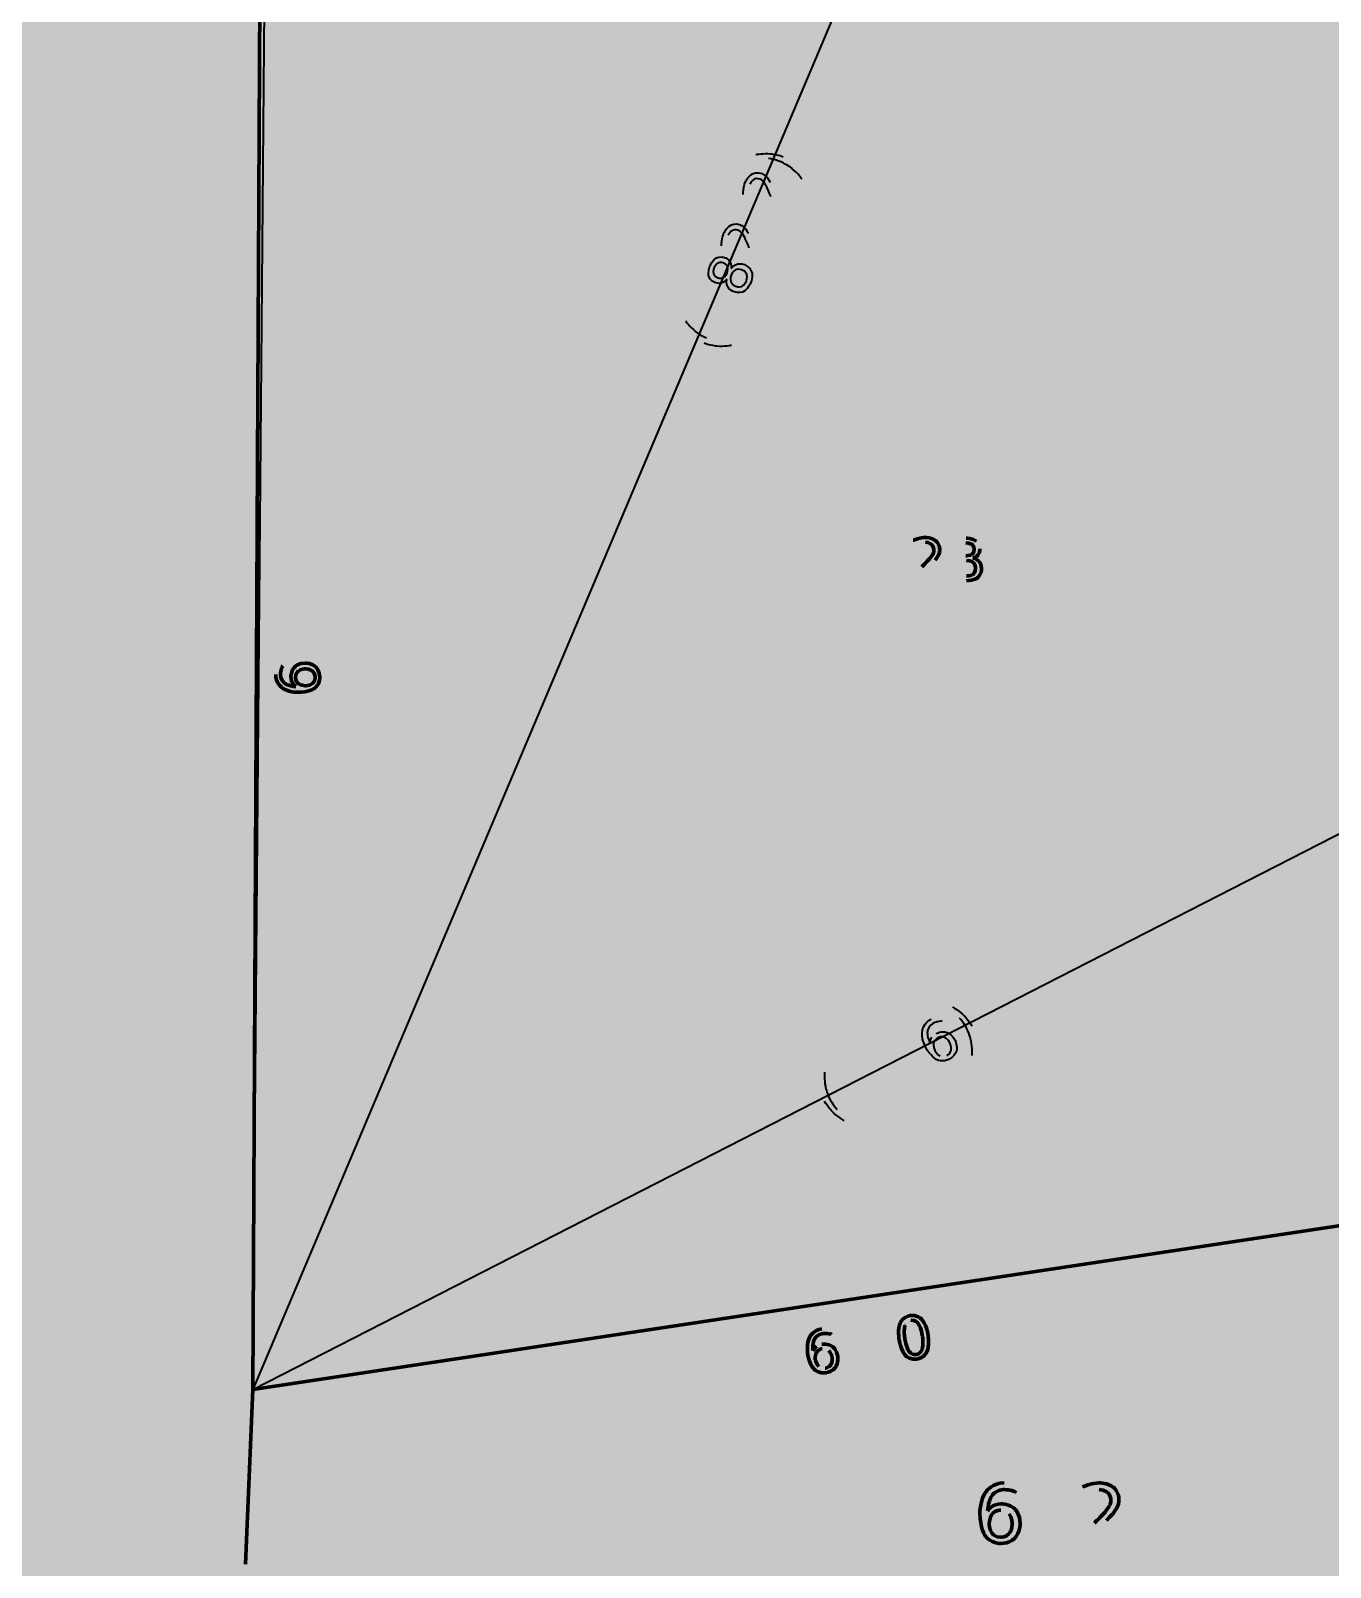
# Model space of a CAD drawing. Header units: inches. Extents: x 0 to 9.1, y 0 to 13.1.
# Drawn here: x 2.654 to 5.399, y 1.994 to 5.239 of the extents above; entities that cross this region are included whole.
import ezdxf

# ---------------------------------------------------------------- set-up
doc = ezdxf.new("R2010")
doc.units = ezdxf.units.IN
doc.header["$MEASUREMENT"] = 0
doc.layers.add('PDF_Geometry', color=7, linetype='Continuous')
doc.layers.add('PDF_Solid Fills', color=7, linetype='Continuous')

msp = doc.modelspace()

# ---------------------------------------------------------------- hatches: boundary and pattern name
at = {"layer": 'PDF_Solid Fills', "true_color": 0xffffff, "transparency": 33554559}
msp.add_hatch(color=7, dxfattribs=at).paths.add_polyline_path([(9.0917, 0.1596), (9.0917, 13.0851), (-0.0485, 13.0851), (-0.0485, 0.1596)])
at = {"layer": 'PDF_Solid Fills', "transparency": 33554559}
h = msp.add_hatch(color=5, dxfattribs=at)
h.paths.add_polyline_path([(4.0815, 4.5904, 0.061753), (4.1085, 4.5833)], flags=0)
h.paths.add_polyline_path([(4.1085, 4.5833, 0.052485), (4.1385, 4.5835)], flags=0)
h.paths.add_polyline_path([(4.1385, 4.5835), (4.1346, 4.5747)], flags=0)
h.paths.add_polyline_path([(4.0538, 4.5941, 0.06994), (4.0769, 4.5795)], flags=0)
h.paths.add_polyline_path([(4.0335, 4.6175, 0.05755), (4.0538, 4.5941)], flags=0)
h.paths.add_polyline_path([(4.0335, 4.6175), (4.0372, 4.6264)], flags=0)
h.paths.add_polyline_path([(4.1237, 4.6172), (4.1314, 4.6353), (4.0685, 4.662), (4.064, 4.6403), (4.0538, 4.6446), (4.0583, 4.6663), (4.0629, 4.6773), (4.136, 4.6464), (4.1439, 4.6647), (4.1534, 4.6607), (4.1332, 4.6132)], flags=0)
h.paths.add_polyline_path([(4.1879, 4.7689), (4.2045, 4.8081), (4.214, 4.8041), (4.1919, 4.7517), (4.1823, 4.7557)], flags=0)
h.paths.add_polyline_path([(4.172, 4.7803, 0.003678), (4.1823, 4.7557)], flags=0)
h.paths.add_polyline_path([(4.1272, 4.8074, 0.07309), (4.1243, 4.7954)], flags=0)
h.paths.add_polyline_path([(4.1243, 4.7954, 0.046166), (4.1246, 4.7806)], flags=0)
h.paths.add_polyline_path([(4.1246, 4.7806), (4.1134, 4.7854)], flags=0)
h.paths.add_polyline_path([(4.1754, 4.7989, 0.001199), (4.17, 4.8117)], flags=0)
h.paths.add_polyline_path([(4.1879, 4.7689, 0.001453), (4.1754, 4.7989)], flags=0)
h.paths.add_polyline_path([(4.2097, 4.8335), (4.2146, 4.8452), (4.2289, 4.8392), (4.2239, 4.8275)], flags=0)
h.paths.add_polyline_path([(4.2337, 4.8771), (4.2503, 4.9163), (4.2597, 4.9123), (4.2376, 4.8597), (4.228, 4.8638)], flags=0)
h.paths.add_polyline_path([(4.228, 4.8638, 0.001492), (4.2177, 4.8885)], flags=0)
h.paths.add_polyline_path([(4.1729, 4.9155, 0.078261), (4.1702, 4.9035)], flags=0)
h.paths.add_polyline_path([(4.1702, 4.9035, 0.046166), (4.1705, 4.8888)], flags=0)
h.paths.add_polyline_path([(4.1705, 4.8888), (4.1591, 4.8935)], flags=0)
h.paths.add_polyline_path([(4.2211, 4.9071, 0.001199), (4.2157, 4.9198)], flags=0)
h.paths.add_polyline_path([(4.2337, 4.8771, 0.00419), (4.2211, 4.9071)], flags=0)
h.paths.add_polyline_path([(4.1823, 4.9689), (4.186, 4.9779)], flags=0)
h.paths.add_polyline_path([(4.2668, 4.9585, 0.068439), (4.2436, 4.9731)], flags=0)
h.paths.add_polyline_path([(4.2871, 4.9351, 0.057546), (4.2668, 4.9585)], flags=0)
h.paths.add_polyline_path([(4.2871, 4.9351), (4.2834, 4.9262)], flags=0)
h.paths.add_polyline_path([(4.2122, 4.9692, 0.054833), (4.1823, 4.9689)], flags=0)
h = msp.add_hatch(color=5, dxfattribs=at)
h.paths.add_polyline_path([(4.5321, 4.088), (4.5747, 4.088), (4.5747, 4.0777), (4.5176, 4.0777), (4.5176, 4.088)], flags=0)
h.paths.add_polyline_path([(4.5364, 4.1071, 0.004994), (4.5176, 4.088)], flags=0)
h.paths.add_polyline_path([(4.5439, 4.1589, 0.06868), (4.5318, 4.1569)], flags=0)
h.paths.add_polyline_path([(4.5318, 4.1569, 0.051771), (4.5182, 4.1508)], flags=0)
h.paths.add_polyline_path([(4.5182, 4.1508), (4.5182, 4.1631)], flags=0)
h.paths.add_polyline_path([(4.5645, 4.1212, 0.003305), (4.5549, 4.1112)], flags=0)
h.paths.add_polyline_path([(4.5549, 4.1112, 0.000243), (4.5321, 4.088)], flags=0)
h.paths.add_polyline_path([(4.6112, 4.1205), (4.6112, 4.0878), (4.6306, 4.0878)], flags=0)
h.paths.add_polyline_path([(4.6306, 4.1205), (4.6112, 4.1205)], flags=0)
h.paths.add_polyline_path([(4.6112, 4.1575), (4.6112, 4.1303), (4.6292, 4.1303)], flags=0)
h.paths.add_polyline_path([(4.6292, 4.1575), (4.6112, 4.1575)], flags=0)
h.paths.add_polyline_path([(4.5989, 4.1674), (4.6299, 4.1674)], flags=0)
h.paths.add_polyline_path([(4.659, 4.1452, 0.220157), (4.6515, 4.1615)], flags=0)
h.paths.add_polyline_path([(4.631, 4.0777), (4.5989, 4.0777), (4.5989, 4.1674)], flags=0)
h = msp.add_hatch(color=5, dxfattribs=at)
h.paths.add_polyline_path([(3.1726, 3.7655), (3.1731, 3.8232), (3.1781, 3.823), (3.2625, 3.7899), (3.2623, 3.7772), (3.1831, 3.8084), (3.1826, 3.7653)], flags=0)
h.paths.add_polyline_path([(3.1757, 3.8983), (3.1868, 3.8983)], flags=0)
h.paths.add_polyline_path([(3.1727, 3.8887, 0.028764), (3.1718, 3.8797)], flags=0)
h.paths.add_polyline_path([(3.1757, 3.8983, 0.041954), (3.1727, 3.8887)], flags=0)
h.paths.add_polyline_path([(3.2483, 3.9246), (3.2483, 3.9374), (3.2637, 3.9372), (3.2637, 3.9244)], flags=0)
h.paths.add_polyline_path([(3.1852, 3.9977), (3.2328, 3.9664), (3.2331, 3.9972)], flags=0)
h.paths.add_polyline_path([(3.1746, 3.9944), (3.1747, 4.0098), (3.2331, 4.0092), (3.2332, 4.022), (3.2434, 4.0218), (3.2432, 4.0092), (3.2643, 4.0089), (3.2643, 3.9969), (3.2431, 3.9972), (3.2428, 3.9564), (3.2309, 3.9566)], flags=0)
h = msp.add_hatch(color=5, dxfattribs=at)
h.paths.add_polyline_path([(4.3576, 2.9609, 0.050843), (4.3808, 2.9418)], flags=0)
h.paths.add_polyline_path([(4.3808, 2.9418), (4.3722, 2.9375)], flags=0)
h.paths.add_polyline_path([(4.3228, 3.0044, 0.071662), (4.3311, 2.9783)], flags=0)
h.paths.add_polyline_path([(4.3223, 3.0353, 0.056366), (4.3228, 3.0044)], flags=0)
h.paths.add_polyline_path([(4.3223, 3.0353), (4.3308, 3.0396)], flags=0)
h.paths.add_polyline_path([(4.3504, 3.0453), (4.4017, 3.0715), (4.4041, 3.067), (4.4136, 2.9769), (4.4022, 2.971), (4.3933, 3.0558), (4.355, 3.0363)], flags=0)
h.paths.add_polyline_path([(4.4575, 3.088), (4.4518, 3.0315), (4.4791, 3.0453)], flags=0)
h.paths.add_polyline_path([(4.4498, 3.096), (4.4635, 3.1029), (4.4899, 3.0509), (4.5013, 3.0566), (4.5059, 3.0476), (4.4945, 3.0418), (4.5041, 3.023), (4.4935, 3.0175), (4.4838, 3.0364), (4.4476, 3.018), (4.4422, 3.0284)], flags=0)
h.paths.add_polyline_path([(4.5264, 3.0516), (4.5378, 3.0575), (4.5447, 3.0436), (4.5335, 3.038)], flags=0)
h.paths.add_polyline_path([(4.575, 3.0744, 0.205785), (4.5892, 3.0752)], flags=0)
h.paths.add_polyline_path([(4.5742, 3.1572), (4.5793, 3.1474)], flags=0)
h.paths.add_polyline_path([(4.5664, 3.1214, 0.113919), (4.5572, 3.1135)], flags=0)
h.paths.add_polyline_path([(4.5644, 3.1554, 0.035823), (4.5559, 3.152)], flags=0)
h.paths.add_polyline_path([(4.5742, 3.1572, 0.048108), (4.5644, 3.1554)], flags=0)
h.paths.add_polyline_path([(4.5926, 3.1731), (4.6012, 3.1774)], flags=0)
h.paths.add_polyline_path([(4.6506, 3.1106, 0.069285), (4.6421, 3.1367)], flags=0)
h.paths.add_polyline_path([(4.651, 3.0795, 0.055944), (4.6506, 3.1106)], flags=0)
h.paths.add_polyline_path([(4.651, 3.0795), (4.6426, 3.0752)], flags=0)
h.paths.add_polyline_path([(4.6156, 3.154, 0.052649), (4.5926, 3.1731)], flags=0)
h = msp.add_hatch(color=5, dxfattribs=at)
h.paths.add_polyline_path([(4.3185, 2.418, 0.206969), (4.3322, 2.4143)], flags=0)
h.paths.add_polyline_path([(4.3396, 2.452, 0.206989), (4.3259, 2.4557)], flags=0)
h.paths.add_polyline_path([(4.344, 2.4968), (4.3457, 2.4859)], flags=0)
h.paths.add_polyline_path([(4.3253, 2.4652, 0.111982), (4.314, 2.4608)], flags=0)
h.paths.add_polyline_path([(4.3342, 2.4982, 0.043338), (4.325, 2.4975)], flags=0)
h.paths.add_polyline_path([(4.344, 2.4968, 0.044167), (4.3342, 2.4982)], flags=0)
h.paths.add_polyline_path([(4.405, 2.4972), (4.3816, 2.4452), (4.4121, 2.4498)], flags=0)
h.paths.add_polyline_path([(4.4001, 2.5071), (4.4153, 2.5094), (4.4239, 2.4517), (4.4365, 2.4535), (4.4381, 2.4435), (4.4254, 2.4417), (4.4285, 2.4208), (4.4167, 2.4189), (4.4136, 2.4398), (4.3734, 2.4338), (4.3716, 2.4455)], flags=0)
h.paths.add_polyline_path([(4.4588, 2.4408), (4.4715, 2.4428), (4.4738, 2.4275), (4.4611, 2.4255)], flags=0)
h.paths.add_polyline_path([(4.5133, 2.516, 0.271612), (4.5008, 2.5048)], flags=0)
msp.add_hatch(color=1, dxfattribs=at).paths.add_polyline_path([(2.9989, 2.3937), (3.0124, 2.3937), (3.0124, 2.3524), (3.0621, 2.3524), (3.0621, 2.3937), (3.0758, 2.3937), (3.0758, 2.2927), (3.0621, 2.2927), (3.0621, 2.3409), (3.0124, 2.3409), (3.0124, 2.2927), (2.9989, 2.2927)])
h = msp.add_hatch(color=256, dxfattribs=at)
h.paths.add_polyline_path([(4.7207, 2.1072, 0.202574), (4.7029, 2.1149)], flags=0)
h.paths.add_polyline_path([(4.736, 2.1672), (4.736, 2.1521)], flags=0)
h.paths.add_polyline_path([(4.7226, 2.171, 0.042292), (4.71, 2.1723)], flags=0)
h.paths.add_polyline_path([(4.736, 2.1672, 0.028952), (4.7226, 2.171)], flags=0)
h.paths.add_polyline_path([(4.7757, 2.0605), (4.8031, 2.0605), (4.8031, 2.1547), (4.7732, 2.1487), (4.7732, 2.1639), (4.8027, 2.1699), (4.8197, 2.1699), (4.8197, 2.0605), (4.8468, 2.0605), (4.8468, 2.0465), (4.7757, 2.0465)], flags=0)
h.paths.add_polyline_path([(4.8949, 2.0605), (4.9531, 2.0605), (4.9531, 2.0465), (4.8749, 2.0465), (4.8749, 2.0605)], flags=0)
h.paths.add_polyline_path([(4.9008, 2.087, 0.004346), (4.8749, 2.0605)], flags=0)
h.paths.add_polyline_path([(4.9108, 2.1581, 0.068806), (4.8943, 2.1553)], flags=0)
h.paths.add_polyline_path([(4.8943, 2.1553, 0.046371), (4.8757, 2.147)], flags=0)
h.paths.add_polyline_path([(4.8757, 2.147), (4.8757, 2.1639)], flags=0)
h.paths.add_polyline_path([(4.8949, 2.0605, 0.000536), (4.9262, 2.0925)], flags=0)

# ---------------------------------------------------------------- linework, layer by layer
at = {"layer": 'PDF_Geometry', "lineweight": 35}
for points in [[(3.1852, 9.7095), (4.8009, 10.4635), (5.9857, 10.5712), (5.9857, 9.1402), (6.9398, 7.8476), (5.8011, 3.7392), (5.678, 2.7544), (3.1237, 2.3697)], [(5.9857, 9.1402), (3.1237, 2.3697), (5.8011, 3.7392)]]:
    msp.add_lwpolyline(points, close=True, dxfattribs=at)
at = {"layer": 'PDF_Geometry', "lineweight": 106}
msp.add_lwpolyline([(3.1852, 9.7095), (4.8009, 10.4635), (4.8778, 10.4635), (5.9857, 10.5712), (5.9857, 9.1402), (6.4474, 8.5247), (6.9398, 7.8476), (6.3243, 5.6164), (5.8011, 3.7392), (5.678, 2.7544), (3.1237, 2.3697), (3.1391, 5.4472), (3.1544, 5.9703), (3.1698, 8.4477)], close=True, dxfattribs=at)
msp.add_lwpolyline([(3.1237, 2.3697), (3.1083, 2.0004)], dxfattribs=at)
at = {"layer": 'PDF_Geometry', "lineweight": 35}
for points in [[(4.186, 4.9779), (4.186, 4.9779), (4.2026, 4.9808), (4.2168, 4.9795)], [(4.2389, 4.9623), (4.2389, 4.9623), (4.226, 4.9677), (4.2122, 4.9692)], [(4.2168, 4.9795), (4.2168, 4.9795), (4.2311, 4.9783), (4.2436, 4.9731)], [(4.1635, 4.9192), (4.1635, 4.9192), (4.1689, 4.9322), (4.1786, 4.9371)], [(4.1786, 4.9371), (4.1786, 4.9371), (4.1883, 4.942), (4.1989, 4.9375)], [(4.1989, 4.9375), (4.1989, 4.9375), (4.204, 4.9352), (4.2079, 4.9314)], [(4.2628, 4.9479), (4.2628, 4.9479), (4.2517, 4.9568), (4.2389, 4.9623)], [(4.2834, 4.9262), (4.2834, 4.9262), (4.2737, 4.9389), (4.2628, 4.9479)], [(4.1591, 4.8935), (4.1591, 4.8935), (4.1592, 4.9015), (4.1603, 4.908)], [(4.1603, 4.908), (4.1603, 4.908), (4.1615, 4.9145), (4.1635, 4.9192)], [(4.1822, 4.9257), (4.1822, 4.9257), (4.176, 4.9229), (4.1729, 4.9155)], [(4.1951, 4.9258), (4.1951, 4.9258), (4.1883, 4.9286), (4.1822, 4.9257)], [(4.2023, 4.9202), (4.2023, 4.9202), (4.1991, 4.9242), (4.1951, 4.9258)], [(4.2093, 4.9083), (4.2093, 4.9083), (4.2057, 4.9163), (4.2023, 4.9202)], [(4.2079, 4.9314), (4.2079, 4.9314), (4.2116, 4.9274), (4.2157, 4.9198)], [(4.2177, 4.8885), (4.2177, 4.8885), (4.2113, 4.9043), (4.2093, 4.9083)], [(4.1146, 4.7998), (4.1146, 4.7998), (4.1157, 4.8063), (4.1178, 4.8111)], [(4.1178, 4.8111), (4.1178, 4.8111), (4.1232, 4.824), (4.1329, 4.8289)], [(4.1365, 4.8175), (4.1365, 4.8175), (4.1303, 4.8147), (4.1272, 4.8074)], [(4.1329, 4.8289), (4.1329, 4.8289), (4.1425, 4.8338), (4.1531, 4.8294)], [(4.1492, 4.8177), (4.1492, 4.8177), (4.1426, 4.8204), (4.1365, 4.8175)], [(4.1566, 4.8121), (4.1566, 4.8121), (4.1532, 4.816), (4.1492, 4.8177)], [(4.1531, 4.8294), (4.1531, 4.8294), (4.1583, 4.8272), (4.162, 4.8232)], [(4.1635, 4.8001), (4.1635, 4.8001), (4.1599, 4.8081), (4.1566, 4.8121)], [(4.162, 4.8232), (4.162, 4.8232), (4.1659, 4.8192), (4.17, 4.8117)], [(4.1134, 4.7854), (4.1134, 4.7854), (4.1134, 4.7934), (4.1146, 4.7998)], [(4.172, 4.7803), (4.172, 4.7803), (4.1655, 4.7961), (4.1635, 4.8001)], [(4.0865, 4.7209), (4.0865, 4.7209), (4.0835, 4.7304), (4.0889, 4.7427)], [(4.0889, 4.7427), (4.0889, 4.7427), (4.0942, 4.7552), (4.1028, 4.7597)], [(4.0977, 4.739), (4.0977, 4.739), (4.0946, 4.7317), (4.0965, 4.7263)], [(4.106, 4.7487), (4.106, 4.7487), (4.1008, 4.7461), (4.0977, 4.739)], [(4.1028, 4.7597), (4.1028, 4.7597), (4.1115, 4.7643), (4.1215, 4.76)], [(4.1177, 4.7486), (4.1177, 4.7486), (4.1112, 4.7514), (4.106, 4.7487)], [(4.126, 4.7403), (4.126, 4.7403), (4.1242, 4.7458), (4.1177, 4.7486)], [(4.1215, 4.76), (4.1215, 4.76), (4.1286, 4.757), (4.1317, 4.7509)], [(4.1249, 4.7275), (4.1249, 4.7275), (4.128, 4.7346), (4.126, 4.7403)], [(4.1317, 4.7509), (4.1317, 4.7509), (4.1349, 4.7449), (4.1337, 4.737)], [(4.1337, 4.737), (4.1337, 4.737), (4.1391, 4.7443), (4.1465, 4.7464)], [(4.1465, 4.7464), (4.1465, 4.7464), (4.1537, 4.7487), (4.1617, 4.7454)], [(4.1617, 4.7454), (4.1617, 4.7454), (4.1737, 4.7403), (4.1769, 4.7303)], [(4.0992, 4.7073), (4.0992, 4.7073), (4.0892, 4.7115), (4.0865, 4.7209)], [(4.0965, 4.7263), (4.0965, 4.7263), (4.0983, 4.7207), (4.1048, 4.718)], [(4.1128, 4.7063), (4.1128, 4.7063), (4.1063, 4.7043), (4.0992, 4.7073)], [(4.1048, 4.718), (4.1048, 4.718), (4.1112, 4.7153), (4.1165, 4.7178)], [(4.1242, 4.7146), (4.1242, 4.7146), (4.1194, 4.7081), (4.1128, 4.7063)], [(4.1165, 4.7178), (4.1165, 4.7178), (4.1218, 4.7201), (4.1249, 4.7275)], [(4.1263, 4.6989), (4.1263, 4.6989), (4.1228, 4.7057), (4.1242, 4.7146)], [(4.1339, 4.7237), (4.1339, 4.7237), (4.1305, 4.7158), (4.1328, 4.7095)], [(4.1328, 4.7095), (4.1328, 4.7095), (4.1349, 4.7032), (4.1425, 4.7)], [(4.1432, 4.7344), (4.1432, 4.7344), (4.1372, 4.7317), (4.1339, 4.7237)], [(4.1569, 4.734), (4.1569, 4.734), (4.1494, 4.7372), (4.1432, 4.7344)], [(4.1562, 4.6995), (4.1562, 4.6995), (4.1623, 4.7023), (4.1657, 4.7103)], [(4.1666, 4.7246), (4.1666, 4.7246), (4.1643, 4.7309), (4.1569, 4.734)], [(4.1745, 4.7064), (4.1745, 4.7064), (4.1688, 4.6927), (4.1592, 4.6881)], [(4.1657, 4.7103), (4.1657, 4.7103), (4.1691, 4.7183), (4.1666, 4.7246)], [(4.1769, 4.7303), (4.1769, 4.7303), (4.1803, 4.7203), (4.1745, 4.7064)], [(4.1377, 4.6886), (4.1377, 4.6886), (4.1297, 4.692), (4.1263, 4.6989)], [(4.1592, 4.6881), (4.1592, 4.6881), (4.1497, 4.6836), (4.1377, 4.6886)], [(4.1425, 4.7), (4.1425, 4.7), (4.15, 4.6967), (4.1562, 4.6995)], [(4.0372, 4.6264), (4.0372, 4.6264), (4.0469, 4.6133), (4.0578, 4.6046)], [(4.0578, 4.6046), (4.0578, 4.6046), (4.0688, 4.5958), (4.0815, 4.5904)], [(4.1037, 4.573), (4.1037, 4.573), (4.0894, 4.5742), (4.0769, 4.5795)], [(4.1346, 4.5747), (4.1346, 4.5747), (4.118, 4.5718), (4.1037, 4.573)], [(4.5375, 3.1284), (4.5375, 3.1284), (4.5407, 3.1441), (4.5559, 3.152)], [(4.6012, 3.1774), (4.6012, 3.1774), (4.6158, 3.1689), (4.6259, 3.1589)], [(4.6316, 3.1314), (4.6316, 3.1314), (4.6253, 3.1438), (4.6156, 3.154)], [(4.6259, 3.1589), (4.6259, 3.1589), (4.6359, 3.1487), (4.6421, 3.1367)], [(4.5439, 3.0935), (4.5439, 3.0935), (4.5342, 3.1126), (4.5375, 3.1284)], [(4.5482, 3.1275), (4.5482, 3.1275), (4.5462, 3.1174), (4.5529, 3.1024)], [(4.561, 3.1432), (4.561, 3.1432), (4.5502, 3.1377), (4.5482, 3.1275)], [(4.5696, 3.1463), (4.5696, 3.1463), (4.565, 3.1452), (4.561, 3.1432)], [(4.5664, 3.1214), (4.5664, 3.1214), (4.5784, 3.1275), (4.5892, 3.1238)], [(4.5793, 3.1474), (4.5793, 3.1474), (4.5742, 3.1472), (4.5696, 3.1463)], [(4.5842, 3.1134), (4.5842, 3.1134), (4.5773, 3.1161), (4.5701, 3.1124)], [(4.5892, 3.1238), (4.5892, 3.1238), (4.5999, 3.1201), (4.6064, 3.1075)], [(4.6406, 3.105), (4.6406, 3.105), (4.6379, 3.119), (4.6316, 3.1314)], [(4.5669, 3.0664), (4.5669, 3.0664), (4.5542, 3.0733), (4.5439, 3.0935)], [(4.5529, 3.1024), (4.5529, 3.1024), (4.5536, 3.1087), (4.5572, 3.1135)], [(4.5612, 3.1015), (4.5612, 3.1015), (4.5593, 3.0943), (4.5638, 3.0858)], [(4.5701, 3.1124), (4.5701, 3.1124), (4.5629, 3.1087), (4.5612, 3.1015)], [(4.5638, 3.0858), (4.5638, 3.0858), (4.5681, 3.0772), (4.575, 3.0744)], [(4.5955, 3.102), (4.5955, 3.102), (4.591, 3.1104), (4.5842, 3.1134)], [(4.5892, 3.0752), (4.5892, 3.0752), (4.5964, 3.0789), (4.5981, 3.0861)], [(4.6092, 3.084), (4.6092, 3.084), (4.6056, 3.0729), (4.5935, 3.0666)], [(4.5981, 3.0861), (4.5981, 3.0861), (4.5998, 3.0933), (4.5955, 3.102)], [(4.6064, 3.1075), (4.6064, 3.1075), (4.6127, 3.095), (4.6092, 3.084)], [(4.6426, 3.0752), (4.6426, 3.0752), (4.6432, 3.0912), (4.6406, 3.105)], [(4.5935, 3.0666), (4.5935, 3.0666), (4.5795, 3.0595), (4.5669, 3.0664)], [(4.3308, 3.0396), (4.3308, 3.0396), (4.3299, 3.0235), (4.3327, 3.0098)], [(4.3327, 3.0098), (4.3327, 3.0098), (4.3353, 2.9961), (4.3416, 2.9836)], [(4.3474, 2.9561), (4.3474, 2.9561), (4.3373, 2.9662), (4.3311, 2.9783)], [(4.3416, 2.9836), (4.3416, 2.9836), (4.3479, 2.9712), (4.3576, 2.9609)], [(4.3722, 2.9375), (4.3722, 2.9375), (4.3576, 2.9459), (4.3474, 2.9561)]]:
    msp.add_open_spline(points, degree=3, dxfattribs=at)
at = {"layer": 'PDF_Geometry', "lineweight": 106}
for points in [[(4.5182, 4.1631), (4.5182, 4.1631), (4.5256, 4.1662), (4.5319, 4.1676)], [(4.5319, 4.1676), (4.5319, 4.1676), (4.5384, 4.1691), (4.5436, 4.1691)], [(4.5436, 4.1691), (4.5436, 4.1691), (4.5576, 4.1691), (4.5659, 4.162)], [(4.5569, 4.1543), (4.5569, 4.1543), (4.5518, 4.1589), (4.5439, 4.1589)], [(4.5619, 4.1426), (4.5619, 4.1426), (4.5619, 4.1499), (4.5569, 4.1543)], [(4.5659, 4.162), (4.5659, 4.162), (4.5742, 4.1551), (4.5742, 4.1435)], [(4.6424, 4.1542), (4.6424, 4.1542), (4.6381, 4.1575), (4.6292, 4.1575)], [(4.6299, 4.1674), (4.6299, 4.1674), (4.6438, 4.1674), (4.6515, 4.1615)], [(4.6467, 4.144), (4.6467, 4.144), (4.6467, 4.1508), (4.6424, 4.1542)], [(4.5364, 4.1071), (4.5364, 4.1071), (4.5484, 4.1192), (4.5513, 4.1226)], [(4.5513, 4.1226), (4.5513, 4.1226), (4.5573, 4.1291), (4.5596, 4.1337)], [(4.5596, 4.1337), (4.5596, 4.1337), (4.5619, 4.1383), (4.5619, 4.1426)], [(4.5721, 4.1329), (4.5721, 4.1329), (4.5698, 4.128), (4.5645, 4.1212)], [(4.5742, 4.1435), (4.5742, 4.1435), (4.5742, 4.138), (4.5721, 4.1329)], [(4.6292, 4.1303), (4.6292, 4.1303), (4.6381, 4.1303), (4.6424, 4.1337)], [(4.6424, 4.1337), (4.6424, 4.1337), (4.6467, 4.1371), (4.6467, 4.144)], [(4.6552, 4.1322), (4.6552, 4.1322), (4.6513, 4.1272), (4.6438, 4.126)], [(4.6438, 4.126), (4.6438, 4.126), (4.6527, 4.1242), (4.6576, 4.1182)], [(4.659, 4.1452), (4.659, 4.1452), (4.659, 4.1371), (4.6552, 4.1322)], [(4.6452, 4.1165), (4.6452, 4.1165), (4.6404, 4.1205), (4.6306, 4.1205)], [(4.6306, 4.0878), (4.6306, 4.0878), (4.6404, 4.0878), (4.6452, 4.0917)], [(4.6498, 4.1042), (4.6498, 4.1042), (4.6498, 4.1126), (4.6452, 4.1165)], [(4.6452, 4.0917), (4.6452, 4.0917), (4.6498, 4.0957), (4.6498, 4.1042)], [(4.6626, 4.1029), (4.6626, 4.1029), (4.6626, 4.0909), (4.6544, 4.0843)], [(4.6576, 4.1182), (4.6576, 4.1182), (4.6626, 4.112), (4.6626, 4.1029)], [(4.6544, 4.0843), (4.6544, 4.0843), (4.6463, 4.0777), (4.631, 4.0777)], [(3.1868, 3.8983), (3.1868, 3.8983), (3.1844, 3.8937), (3.1832, 3.889)], [(3.2038, 3.8747), (3.2038, 3.8747), (3.204, 3.8883), (3.2121, 3.8961)], [(3.2121, 3.8961), (3.2121, 3.8961), (3.2204, 3.904), (3.2346, 3.9038)], [(3.2346, 3.9038), (3.2346, 3.9038), (3.2486, 3.9037), (3.2568, 3.8955)], [(3.2568, 3.8955), (3.2568, 3.8955), (3.2649, 3.8872), (3.2649, 3.8735)], [(3.1843, 3.8523), (3.1843, 3.8523), (3.1717, 3.8626), (3.1718, 3.8797)], [(3.182, 3.88), (3.182, 3.88), (3.1818, 3.868), (3.19, 3.8615)], [(3.1832, 3.889), (3.1832, 3.889), (3.182, 3.8846), (3.182, 3.88)], [(3.2064, 3.8629), (3.2064, 3.8629), (3.2037, 3.8683), (3.2038, 3.8747)], [(3.2144, 3.854), (3.2144, 3.854), (3.2092, 3.8576), (3.2064, 3.8629)], [(3.2192, 3.8869), (3.2192, 3.8869), (3.2135, 3.8821), (3.2134, 3.874)], [(3.2134, 3.874), (3.2134, 3.874), (3.2134, 3.8658), (3.2189, 3.8609)], [(3.2345, 3.8915), (3.2345, 3.8915), (3.2249, 3.8917), (3.2192, 3.8869)], [(3.2497, 3.8866), (3.2497, 3.8866), (3.2441, 3.8915), (3.2345, 3.8915)], [(3.2495, 3.8606), (3.2495, 3.8606), (3.2552, 3.8653), (3.2552, 3.8735)], [(3.2552, 3.8735), (3.2552, 3.8735), (3.2554, 3.8818), (3.2497, 3.8866)], [(3.2649, 3.8735), (3.2649, 3.8735), (3.2648, 3.8578), (3.2528, 3.8498)], [(3.2181, 3.842), (3.2181, 3.842), (3.1968, 3.8421), (3.1843, 3.8523)], [(3.19, 3.8615), (3.19, 3.8615), (3.1981, 3.855), (3.2144, 3.854)], [(3.2528, 3.8498), (3.2528, 3.8498), (3.2408, 3.8416), (3.2181, 3.842)], [(3.2189, 3.8609), (3.2189, 3.8609), (3.2246, 3.8561), (3.2341, 3.856)], [(3.2341, 3.856), (3.2341, 3.856), (3.2438, 3.8558), (3.2495, 3.8606)], [(4.4882, 2.4749), (4.4882, 2.4749), (4.4848, 2.4974), (4.4908, 2.5105)], [(4.4908, 2.5105), (4.4908, 2.5105), (4.497, 2.5234), (4.5119, 2.5256)], [(4.5008, 2.5048), (4.5008, 2.5048), (4.4976, 2.4949), (4.5004, 2.4766)], [(4.5119, 2.5256), (4.5119, 2.5256), (4.527, 2.5279), (4.5365, 2.5172)], [(4.5287, 2.5089), (4.5287, 2.5089), (4.5227, 2.5174), (4.5133, 2.516)], [(4.5375, 2.4822), (4.5375, 2.4822), (4.5347, 2.5005), (4.5287, 2.5089)], [(4.5365, 2.5172), (4.5365, 2.5172), (4.5461, 2.5066), (4.5495, 2.484)], [(4.2951, 2.446), (4.2951, 2.446), (4.2919, 2.4671), (4.3, 2.4811)], [(4.3, 2.4811), (4.3, 2.4811), (4.3082, 2.4951), (4.325, 2.4975)], [(4.31, 2.4769), (4.31, 2.4769), (4.305, 2.4678), (4.3063, 2.4515)], [(4.327, 2.4877), (4.327, 2.4877), (4.3151, 2.4859), (4.31, 2.4769)], [(4.3253, 2.4652), (4.3253, 2.4652), (4.3385, 2.4672), (4.3476, 2.4605)], [(4.3362, 2.4879), (4.3362, 2.4879), (4.3314, 2.4883), (4.327, 2.4877)], [(4.3457, 2.4859), (4.3457, 2.4859), (4.3408, 2.4874), (4.3362, 2.4879)], [(4.5012, 2.4418), (4.5012, 2.4418), (4.4916, 2.4525), (4.4882, 2.4749)], [(4.5004, 2.4766), (4.5004, 2.4766), (4.503, 2.4586), (4.509, 2.4502)], [(4.5369, 2.4543), (4.5369, 2.4543), (4.5401, 2.4642), (4.5375, 2.4822)], [(4.5495, 2.484), (4.5495, 2.484), (4.5529, 2.4617), (4.5469, 2.4488)], [(4.3082, 2.4131), (4.3082, 2.4131), (4.2983, 2.4235), (4.2951, 2.446)], [(4.3063, 2.4515), (4.3063, 2.4515), (4.3091, 2.4574), (4.314, 2.4608)], [(4.3139, 2.4482), (4.3139, 2.4482), (4.31, 2.4418), (4.3114, 2.4323)], [(4.3259, 2.4557), (4.3259, 2.4557), (4.3179, 2.4545), (4.3139, 2.4482)], [(4.3467, 2.4377), (4.3467, 2.4377), (4.3451, 2.4471), (4.3396, 2.452)], [(4.3442, 2.4218), (4.3442, 2.4218), (4.348, 2.4281), (4.3467, 2.4377)], [(4.3476, 2.4605), (4.3476, 2.4605), (4.3567, 2.4535), (4.3588, 2.4394)], [(4.3588, 2.4394), (4.3588, 2.4394), (4.3608, 2.4257), (4.3539, 2.4163)], [(4.5258, 2.4335), (4.5258, 2.4335), (4.5107, 2.4314), (4.5012, 2.4418)], [(4.509, 2.4502), (4.509, 2.4502), (4.515, 2.4417), (4.5242, 2.4431)], [(4.5242, 2.4431), (4.5242, 2.4431), (4.5336, 2.4445), (4.5369, 2.4543)], [(4.5469, 2.4488), (4.5469, 2.4488), (4.5407, 2.4358), (4.5258, 2.4335)], [(4.3336, 2.4048), (4.3336, 2.4048), (4.318, 2.4025), (4.3082, 2.4131)], [(4.3114, 2.4323), (4.3114, 2.4323), (4.3128, 2.4229), (4.3185, 2.418)], [(4.3322, 2.4143), (4.3322, 2.4143), (4.3402, 2.4155), (4.3442, 2.4218)], [(4.3539, 2.4163), (4.3539, 2.4163), (4.3471, 2.4068), (4.3336, 2.4048)], [(4.6589, 2.1081), (4.6589, 2.1081), (4.6589, 2.1375), (4.6727, 2.1549)], [(4.6727, 2.1549), (4.6727, 2.1549), (4.6867, 2.1723), (4.71, 2.1723)], [(4.6853, 2.1469), (4.6853, 2.1469), (4.6766, 2.1358), (4.6753, 2.1132)], [(4.7107, 2.1581), (4.7107, 2.1581), (4.6941, 2.1581), (4.6853, 2.1469)], [(4.7233, 2.1566), (4.7233, 2.1566), (4.717, 2.1581), (4.7107, 2.1581)], [(4.736, 2.1521), (4.736, 2.1521), (4.7298, 2.155), (4.7233, 2.1566)], [(4.8757, 2.1639), (4.8757, 2.1639), (4.8857, 2.1679), (4.8945, 2.1701)], [(4.8945, 2.1701), (4.8945, 2.1701), (4.9032, 2.1723), (4.9105, 2.1723)], [(4.9105, 2.1723), (4.9105, 2.1723), (4.9297, 2.1723), (4.9411, 2.1627)], [(4.9289, 2.1519), (4.9289, 2.1519), (4.922, 2.1581), (4.9108, 2.1581)], [(4.9357, 2.1359), (4.9357, 2.1359), (4.9357, 2.1458), (4.9289, 2.1519)], [(4.9411, 2.1627), (4.9411, 2.1627), (4.9526, 2.153), (4.9526, 2.137)], [(4.6753, 2.1132), (4.6753, 2.1132), (4.6804, 2.1204), (4.6878, 2.1242)], [(4.7029, 2.1149), (4.7029, 2.1149), (4.6918, 2.1149), (4.6852, 2.1072)], [(4.6878, 2.1242), (4.6878, 2.1242), (4.6952, 2.1281), (4.704, 2.1281)], [(4.704, 2.1281), (4.704, 2.1281), (4.7226, 2.1281), (4.7333, 2.1167)], [(4.7333, 2.1167), (4.7333, 2.1167), (4.7441, 2.1055), (4.7441, 2.0862)], [(4.9214, 2.1084), (4.9214, 2.1084), (4.9292, 2.1175), (4.9325, 2.1238)], [(4.9325, 2.1238), (4.9325, 2.1238), (4.9357, 2.1299), (4.9357, 2.1359)], [(4.9497, 2.1226), (4.9497, 2.1226), (4.9468, 2.1158), (4.9394, 2.1064)], [(4.9526, 2.137), (4.9526, 2.137), (4.9526, 2.1293), (4.9497, 2.1226)], [(4.6701, 2.0605), (4.6701, 2.0605), (4.6589, 2.077), (4.6589, 2.1081)], [(4.6852, 2.1072), (4.6852, 2.1072), (4.6786, 2.0995), (4.6786, 2.0862)], [(4.6786, 2.0862), (4.6786, 2.0862), (4.6786, 2.0727), (4.6852, 2.065)], [(4.7273, 2.0862), (4.7273, 2.0862), (4.7273, 2.0995), (4.7207, 2.1072)], [(4.7207, 2.065), (4.7207, 2.065), (4.7273, 2.0727), (4.7273, 2.0862)], [(4.7441, 2.0862), (4.7441, 2.0862), (4.7441, 2.0672), (4.7329, 2.0556)], [(4.9008, 2.087), (4.9008, 2.087), (4.9172, 2.1035), (4.9214, 2.1084)], [(4.9394, 2.1064), (4.9394, 2.1064), (4.9372, 2.1039), (4.9262, 2.0925)], [(4.7029, 2.0441), (4.7029, 2.0441), (4.6813, 2.0441), (4.6701, 2.0605)], [(4.6852, 2.065), (4.6852, 2.065), (4.6918, 2.0573), (4.7029, 2.0573)], [(4.7029, 2.0573), (4.7029, 2.0573), (4.7141, 2.0573), (4.7207, 2.065)], [(4.7329, 2.0556), (4.7329, 2.0556), (4.7215, 2.0441), (4.7029, 2.0441)]]:
    msp.add_open_spline(points, degree=3, dxfattribs=at)
at = {"layer": 'PDF_Solid Fills', "color": 7, "lineweight": 35, "true_color": 0xffffff, "transparency": 33554559}
for points in [[(3.9487, 4.5721), (4.1586, 5.0682), (4.0905, 4.5122), (4.3003, 5.0082)], [(4.2283, 3.0552), (4.6396, 3.2648), (4.2982, 2.9181), (4.7095, 3.1277)]]:
    msp.add_solid(points, dxfattribs=at)

doc.saveas('drawing.dxf')
